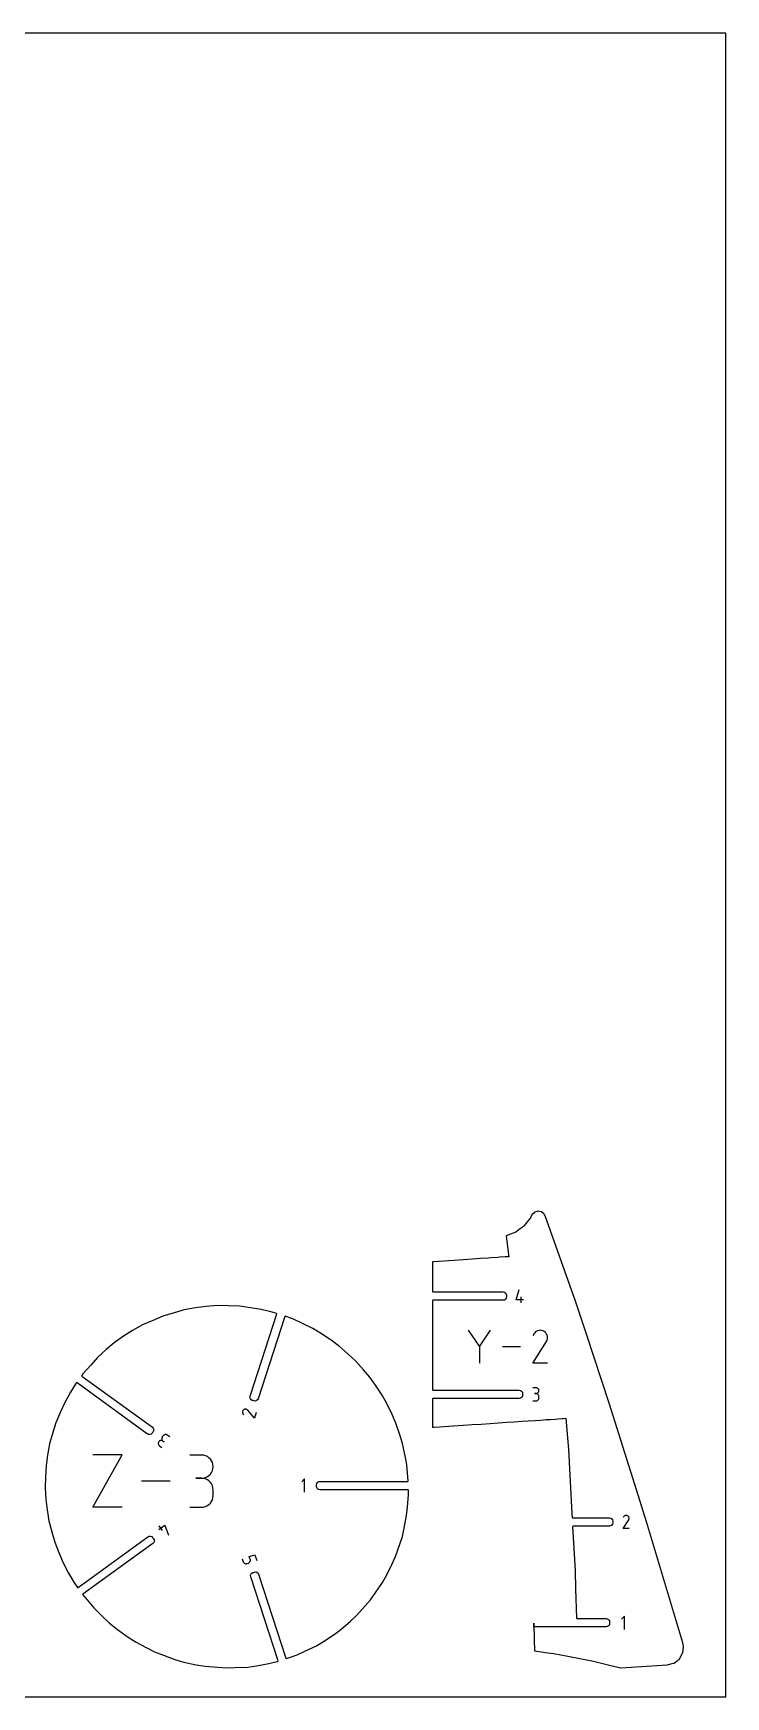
# Model space of a CAD drawing. Extents: x 0 to 500, y 0 to 500.
# Drawn here: x 292 to 500, y 0 to 500 of the extents above; entities that cross this region are included whole.
import ezdxf

# ---------------------------------------------------------------- set-up
doc = ezdxf.new("R2010")
doc.units = 0

msp = doc.modelspace()

# ---------------------------------------------------------------- linework, layer by layer
at = {"layer": 'annotation', "color": 1}
for p, q in [((437.032171, 119.306521), (437.919165, 122.41727)), ((438.58742, 118.41727), (438.58742, 120.193766)), ((439.253167, 119.306521), (437.032171, 119.306521)), ((425.97848, 105.366748), (422.681261, 110.134976)), ((429.275079, 110.134976), (425.97848, 105.366748)), ((443.544879, 110.002746), (443.204073, 109.845669)), ((443.906342, 110.099721), (443.544879, 110.002746)), ((444.280118, 110.134425), (443.906342, 110.099721)), ((444.657857, 110.104692), (444.280118, 110.134425)), ((445.031214, 110.008351), (444.657857, 110.104692)), ((445.391841, 109.843236), (445.031214, 110.008351)), ((425.97848, 105.750463), (425.97848, 100.249519)), ((438.387992, 105.192248), (432.983132, 105.192248)), ((442.094622, 100.249749), (446.151212, 106.780337)), ((442.389072, 109.035513), (442.100821, 108.482567)), ((442.617823, 109.359885), (442.389072, 109.035513)), ((442.892272, 109.63066), (442.617823, 109.359885)), ((443.204073, 109.845669), (442.892272, 109.63066)), ((445.714383, 109.6142), (445.391841, 109.843236)), ((445.391841, 109.843236), (445.391841, 109.843236)), ((445.984064, 109.339358), (445.714383, 109.6142)), ((446.198484, 109.027133), (445.984064, 109.339358)), ((446.151212, 106.780337), (446.156061, 106.786338)), ((446.151212, 106.780337), (446.151212, 106.780337)), ((446.156061, 106.786338), (446.160712, 106.79239)), ((446.160712, 106.79239), (446.165194, 106.798544)), ((446.165194, 106.798544), (446.169538, 106.804851)), ((446.169538, 106.804851), (446.173775, 106.811362)), ((446.173775, 106.811362), (446.177936, 106.818128)), ((446.177936, 106.818128), (446.182051, 106.8252)), ((446.182051, 106.8252), (446.18615, 106.832629)), ((446.18615, 106.832629), (446.190265, 106.840467)), ((446.190265, 106.840467), (446.357761, 107.200094)), ((446.190265, 106.840467), (446.190265, 106.840467)), ((446.355247, 108.68595), (446.198484, 109.027133)), ((446.451954, 108.324231), (446.355247, 108.68595)), ((446.357761, 107.200094), (446.455609, 107.57288)), ((446.486207, 107.950399), (446.451954, 108.324231)), ((446.455609, 107.57288), (446.486207, 107.950399)), ((446.484715, 100.249749), (442.094622, 100.249749)), ((442.985204, 92.893037), (442.096956, 92.893037)), ((442.985204, 91.116541), (442.540453, 91.116541)), ((442.540453, 91.116541), (442.985204, 91.116541)), ((443.144958, 92.878697), (442.985204, 92.893037)), ((442.985204, 91.116541), (443.144958, 91.130884)), ((443.144958, 91.102202), (442.985204, 91.116541)), ((442.985204, 91.116541), (442.985204, 91.116541)), ((443.29528, 92.837374), (443.144958, 92.878697)), ((443.144958, 91.130884), (443.29528, 91.172231)), ((443.29528, 91.060879), (443.144958, 91.102202)), ((443.433672, 92.771608), (443.29528, 92.837374)), ((443.29528, 91.172231), (443.433672, 91.238062)), ((443.433672, 90.995113), (443.29528, 91.060879)), ((443.557631, 92.683941), (443.433672, 92.771608)), ((443.433672, 91.238062), (443.557631, 91.325857)), ((443.557631, 90.907446), (443.433672, 90.995113)), ((443.66466, 92.576915), (443.557631, 92.683941)), ((443.557631, 91.325857), (443.66466, 91.433093)), ((443.66466, 90.800419), (443.557631, 90.907446)), ((443.752256, 92.45307), (443.66466, 92.576915)), ((443.66466, 91.433093), (443.752256, 91.557251)), ((443.752256, 90.676575), (443.66466, 90.800419)), ((443.81792, 92.314949), (443.752256, 92.45307)), ((443.752256, 91.557251), (443.81792, 91.695809)), ((443.81792, 90.538453), (443.752256, 90.676575)), ((443.859152, 92.165093), (443.81792, 92.314949)), ((443.81792, 91.695809), (443.859152, 91.846247)), ((443.859152, 90.388597), (443.81792, 90.538453)), ((443.873452, 92.006043), (443.859152, 92.165093)), ((443.859152, 91.846247), (443.873452, 92.006043)), ((443.873452, 90.229547), (443.859152, 90.388597)), ((443.873452, 92.006043), (443.873452, 92.006043)), ((443.873452, 89.784796), (443.873452, 90.229547)), ((443.873452, 90.229547), (443.873452, 90.229547)), ((354.826144, 85.671166), (354.818266, 85.519928)), ((354.818266, 85.519928), (354.8361, 85.369126)), ((354.859527, 85.819355), (354.826144, 85.671166)), ((354.8361, 85.369126), (354.879858, 85.222241)), ((354.918206, 85.961011), (354.859527, 85.819355)), ((354.879858, 85.222241), (354.949748, 85.082759)), ((355.00197, 86.092652), (354.918206, 85.961011)), ((354.949748, 85.082759), (355.04598, 84.954161)), ((355.110611, 86.210794), (355.00197, 86.092652)), ((355.239089, 86.306286), (355.110611, 86.210794)), ((355.110611, 86.210794), (355.110611, 86.210794)), ((355.378586, 86.375706), (355.239089, 86.306286)), ((355.52556, 86.419184), (355.378586, 86.375706)), ((355.676469, 86.436851), (355.52556, 86.419184)), ((355.827771, 86.428837), (355.676469, 86.436851)), ((355.975925, 86.395273), (355.827771, 86.428837)), ((356.117389, 86.336289), (355.975925, 86.395273)), ((356.248621, 86.252016), (356.117389, 86.336289)), ((356.366081, 86.142585), (356.248621, 86.252016)), ((356.368583, 86.140021), (356.366081, 86.142585)), ((356.366081, 86.142585), (356.366081, 86.142585)), ((356.370929, 86.137514), (356.368583, 86.140021)), ((356.373136, 86.135046), (356.370929, 86.137514)), ((356.37522, 86.132599), (356.373136, 86.135046)), ((356.377196, 86.130154), (356.37522, 86.132599)), ((356.37908, 86.127694), (356.377196, 86.130154)), ((356.380888, 86.125199), (356.37908, 86.127694)), ((356.382635, 86.122653), (356.380888, 86.125199)), ((356.384339, 86.120036), (356.382635, 86.122653)), ((358.390402, 83.742209), (356.384339, 86.120036)), ((356.384339, 86.120036), (356.384339, 86.120036)), ((358.93937, 85.431756), (358.390402, 83.742209)), ((442.096956, 88.897803), (442.985204, 88.897803)), ((442.985204, 88.897803), (443.144958, 88.912134)), ((442.985204, 88.897803), (442.985204, 88.897803)), ((443.144958, 88.912134), (443.29528, 88.953436)), ((443.29528, 88.953436), (443.433672, 89.019175)), ((443.433672, 89.019175), (443.557631, 89.106815)), ((443.557631, 89.106815), (443.66466, 89.213821)), ((443.66466, 89.213821), (443.752256, 89.337658)), ((443.752256, 89.337658), (443.81792, 89.475789)), ((443.81792, 89.475789), (443.859152, 89.62568)), ((443.859152, 89.62568), (443.873452, 89.784796)), ((355.04598, 84.954161), (355.222739, 84.774083)), ((329.520866, 76.21736), (329.518939, 76.06568)), ((329.518939, 76.06568), (329.542618, 75.916184)), ((329.548928, 76.367699), (329.520866, 76.21736)), ((329.542618, 75.916184), (329.591374, 75.772398)), ((329.603654, 76.513171), (329.548928, 76.367699)), ((329.591374, 75.772398), (329.664679, 75.637848)), ((329.685572, 76.65025), (329.603654, 76.513171)), ((329.664679, 75.637848), (329.762003, 75.51606)), ((329.791067, 76.771123), (329.685572, 76.65025)), ((329.685572, 76.65025), (329.685572, 76.65025)), ((329.762003, 75.51606), (329.882818, 75.410558)), ((329.912849, 76.868594), (329.791067, 76.771123)), ((329.882818, 75.410558), (330.601426, 74.888459)), ((330.047415, 76.942094), (329.912849, 76.868594)), ((330.191261, 76.991051), (330.047415, 76.942094)), ((330.34088, 77.014898), (330.191261, 76.991051)), ((330.49277, 77.013063), (330.34088, 77.014898)), ((330.643425, 76.984977), (330.49277, 77.013063)), ((330.565064, 77.654575), (330.563137, 77.502895)), ((330.563137, 77.502895), (330.586816, 77.353399)), ((330.593126, 77.804914), (330.565064, 77.654575)), ((330.586816, 77.353399), (330.635572, 77.209614)), ((330.647852, 77.950386), (330.593126, 77.804914)), ((330.635572, 77.209614), (330.708877, 77.075063)), ((330.789342, 76.930071), (330.643425, 76.984977)), ((330.72977, 78.087465), (330.647852, 77.950386)), ((330.708877, 77.075063), (330.806201, 76.953275)), ((330.991188, 78.447277), (330.72977, 78.087465)), ((330.72977, 78.087465), (330.72977, 78.087465)), ((330.927016, 76.847773), (330.789342, 76.930071)), ((330.806201, 76.953275), (330.927016, 76.847773)), ((330.927016, 76.847773), (331.286827, 76.586355)), ((331.286827, 76.586355), (330.927016, 76.847773)), ((330.927016, 76.847773), (330.927016, 76.847773)), ((331.096283, 78.567599), (330.991188, 78.447277)), ((331.217744, 78.664628), (331.096283, 78.567599)), ((331.352059, 78.737782), (331.217744, 78.664628)), ((331.495716, 78.78648), (331.352059, 78.737782)), ((331.6452, 78.81014), (331.495716, 78.78648)), ((331.796999, 78.80818), (331.6452, 78.81014)), ((331.9476, 78.78002), (331.796999, 78.80818)), ((332.093491, 78.725077), (331.9476, 78.78002)), ((332.231158, 78.64277), (332.093491, 78.725077)), ((332.949765, 78.120671), (332.231158, 78.64277)), ((332.231158, 78.64277), (332.231158, 78.64277)), ((309.904583, 56.957616), (318.63104, 72.673911)), ((318.63104, 72.673911), (309.904583, 72.673911)), ((342.501653, 72.655677), (339.011662, 72.655677)), ((343.129336, 72.599338), (342.501653, 72.655677)), ((343.719964, 72.436975), (343.129336, 72.599338)), ((344.263714, 72.178577), (343.719964, 72.436975)), ((344.750761, 71.834127), (344.263714, 72.178577)), ((345.171283, 71.413612), (344.750761, 71.834127)), ((345.515456, 70.927017), (345.171283, 71.413612)), ((345.773456, 70.384329), (345.515456, 70.927017)), ((345.93546, 69.795533), (345.773456, 70.384329)), ((342.501653, 65.675695), (340.754193, 65.675695)), ((340.754193, 65.675695), (342.501653, 65.675695)), ((342.501653, 65.675695), (343.129336, 65.732048)), ((343.129336, 65.619355), (342.501653, 65.675695)), ((342.501653, 65.675695), (342.501653, 65.675695)), ((343.129336, 65.732048), (343.719964, 65.894505)), ((343.719964, 65.456993), (343.129336, 65.619355)), ((343.719964, 65.894505), (344.263714, 66.153161)), ((344.263714, 65.198594), (343.719964, 65.456993)), ((344.263714, 66.153161), (344.750761, 66.498111)), ((344.750761, 64.854144), (344.263714, 65.198594)), ((344.750761, 66.498111), (345.171283, 66.919451)), ((345.171283, 66.919451), (345.515456, 67.407276)), ((345.515456, 67.407276), (345.773456, 67.951681)), ((345.773456, 67.951681), (345.93546, 68.542762)), ((345.991644, 69.170614), (345.93546, 69.795533)), ((345.93546, 68.542762), (345.991644, 69.170614)), ((345.991644, 69.170614), (345.991644, 69.170614)), ((373.495171, 65.476872), (372.605919, 64.58737)), ((373.495171, 61.476872), (373.495171, 65.476872)), ((333.11953, 64.815764), (324.526129, 64.815764)), ((345.171283, 64.433629), (344.750761, 64.854144)), ((345.515456, 63.947035), (345.171283, 64.433629)), ((345.773456, 63.404347), (345.515456, 63.947035)), ((345.93546, 62.81555), (345.773456, 63.404347)), ((345.991644, 62.190632), (345.93546, 62.81555)), ((345.93546, 59.817994), (345.991644, 60.443172)), ((345.991644, 60.443172), (345.991644, 62.190632)), ((345.991644, 62.190632), (345.991644, 62.190632)), ((318.63104, 56.957616), (309.904583, 56.957616)), ((339.011662, 56.958109), (342.501653, 56.958109)), ((342.501653, 56.958109), (343.129336, 57.014417)), ((342.501653, 56.958109), (342.501653, 56.958109)), ((343.129336, 57.014417), (343.719964, 57.176698)), ((343.719964, 57.176698), (344.263714, 57.434991)), ((344.263714, 57.434991), (344.750761, 57.779335)), ((344.750761, 57.779335), (345.171283, 58.199769)), ((345.171283, 58.199769), (345.515456, 58.686331)), ((345.515456, 58.686331), (345.773456, 59.22906)), ((345.773456, 59.22906), (345.93546, 59.817994)), ((329.653104, 50.282849), (331.449927, 51.588318)), ((329.669015, 51.393585), (330.713213, 49.956369)), ((331.449927, 51.588318), (332.560786, 48.550307)), ((469.203903, 50.522921), (470.845443, 53.16559)), ((470.980399, 50.522921), (469.203903, 50.522921)), ((469.323055, 54.078169), (469.206411, 53.854414)), ((469.415621, 54.20943), (469.323055, 54.078169)), ((469.52668, 54.319001), (469.415621, 54.20943)), ((469.652853, 54.406007), (469.52668, 54.319001)), ((469.790764, 54.46957), (469.652853, 54.406007)), ((469.937034, 54.508812), (469.790764, 54.46957)), ((470.088286, 54.522855), (469.937034, 54.508812)), ((470.241142, 54.510823), (470.088286, 54.522855)), ((470.392225, 54.471838), (470.241142, 54.510823)), ((470.538156, 54.405023), (470.392225, 54.471838)), ((470.668676, 54.312341), (470.538156, 54.405023)), ((470.538156, 54.405023), (470.538156, 54.405023)), ((470.777805, 54.201123), (470.668676, 54.312341)), ((470.864573, 54.074778), (470.777805, 54.201123)), ((470.845443, 53.16559), (470.847406, 53.168018)), ((470.845443, 53.16559), (470.845443, 53.16559)), ((470.847406, 53.168018), (470.849287, 53.170467)), ((470.849287, 53.170467), (470.851101, 53.172957)), ((470.851101, 53.172957), (470.852859, 53.175509)), ((470.852859, 53.175509), (470.854574, 53.178144)), ((470.854574, 53.178144), (470.856257, 53.180882)), ((470.856257, 53.180882), (470.857923, 53.183744)), ((470.857923, 53.183744), (470.859581, 53.18675)), ((470.859581, 53.18675), (470.861247, 53.189922)), ((470.861247, 53.189922), (470.929025, 53.335448)), ((470.861247, 53.189922), (470.861247, 53.189922)), ((470.928008, 53.936715), (470.864573, 54.074778)), ((470.967142, 53.790342), (470.928008, 53.936715)), ((470.929025, 53.335448), (470.968621, 53.4863)), ((470.981003, 53.639067), (470.967142, 53.790342)), ((470.968621, 53.4863), (470.981003, 53.639067)), ((354.763713, 41.428959), (355.038197, 40.584185)), ((355.038197, 40.584185), (355.038197, 40.584185)), ((355.038197, 40.584185), (355.101094, 40.436994)), ((355.101094, 40.436994), (355.186794, 40.306966)), ((355.186794, 40.306966), (355.29212, 40.19573)), ((355.29212, 40.19573), (355.413898, 40.104915)), ((355.413898, 40.104915), (355.548952, 40.036152)), ((355.548952, 40.036152), (355.694106, 39.99107)), ((356.00201, 39.978467), (356.158409, 40.014205)), ((356.158409, 40.014205), (356.579245, 40.150943)), ((356.579245, 40.150943), (356.72671, 40.213927)), ((356.579245, 40.150943), (356.579245, 40.150943)), ((356.72671, 40.213927), (356.856798, 40.299637)), ((356.856798, 40.299637), (356.967933, 40.404903)), ((356.873859, 42.114587), (358.567939, 42.665027)), ((357.148342, 41.269813), (356.873859, 42.114587)), ((356.967933, 40.404903), (357.058536, 40.526559)), ((357.058536, 40.526559), (357.127028, 40.661436)), ((357.127028, 40.661436), (357.171833, 40.806368)), ((357.184068, 41.113724), (357.148342, 41.269813)), ((357.171833, 40.806368), (357.191373, 40.958187)), ((357.191373, 40.958187), (357.184068, 41.113724)), ((358.567939, 42.665027), (359.116907, 40.975479)), ((355.694106, 39.99107), (355.846184, 39.971298)), ((355.846184, 39.971298), (356.00201, 39.978467)), ((469.564639, 24.236978), (468.675388, 23.347475)), ((469.564639, 20.236978), (469.564639, 24.236978))]:
    msp.add_line(p, q, dxfattribs=at)
at = {"layer": 'boundary', "color": 5}
for p, q in [((442.322887, 145.366021), (441.792553, 144.827042)), ((442.502447, 145.602418), (442.322887, 145.366021)), ((443.380731, 145.895938), (442.502447, 145.602418)), ((443.522078, 145.943176), (443.380731, 145.895938)), ((444.526798, 145.759219), (443.522078, 145.943176)), ((444.607765, 145.744395), (444.526798, 145.759219)), ((445.459586, 145.066511), (444.607765, 145.744395)), ((445.46861, 145.05933), (445.459586, 145.066511)), ((445.575631, 144.868141), (445.46861, 145.05933)), ((437.488095, 140.07466), (436.927452, 139.661267)), ((439.369735, 141.462095), (437.488095, 140.07466)), ((439.987009, 142.234531), (439.369735, 141.462095)), ((441.249811, 143.814756), (439.987009, 142.234531)), ((441.451147, 144.190274), (441.249811, 143.814756)), ((441.792553, 144.827042), (441.451147, 144.190274)), ((445.740405, 144.550443), (445.575631, 144.868141)), ((454.846081, 118.904491), (445.740405, 144.550443)), ((436.106678, 139.322988), (434.073206, 138.541911)), ((434.073206, 138.541911), (434.582973, 134.431309)), ((436.927452, 139.661267), (436.106678, 139.322988)), ((412.182133, 130.742489), (411.859348, 130.720721)), ((411.859348, 130.720721), (411.859348, 121.79227)), ((413.842216, 130.85444), (412.182133, 130.742489)), ((416.809738, 131.05456), (413.842216, 130.85444)), ((418.368142, 131.159655), (416.809738, 131.05456)), ((421.162404, 131.348091), (418.368142, 131.159655)), ((422.560121, 131.442349), (421.162404, 131.348091)), ((425.127393, 131.615478), (422.560121, 131.442349)), ((426.309579, 131.695201), (425.127393, 131.615478)), ((428.602019, 131.849796), (426.309579, 131.695201)), ((429.519412, 131.911662), (428.602019, 131.849796)), ((431.496288, 132.044977), (429.519412, 131.911662)), ((432.106482, 132.086127), (431.496288, 132.044977)), ((433.735242, 132.195966), (432.106482, 132.086127)), ((434.003787, 132.214075), (433.735242, 132.195966)), ((434.850854, 132.271199), (434.003787, 132.214075)), ((434.582973, 134.431309), (434.850854, 132.271199)), ((411.859348, 121.79227), (411.984348, 121.66727)), ((411.984348, 121.66727), (433.143171, 121.66727)), ((433.143171, 121.66727), (433.525854, 121.59115)), ((433.525854, 121.59115), (433.850278, 121.374377)), ((433.850278, 121.374377), (434.06705, 121.049954)), ((434.06705, 121.049954), (434.143171, 120.66727)), ((434.143171, 120.16727), (434.067051, 119.784587)), ((434.143171, 120.66727), (434.093443, 120.41727)), ((434.093443, 120.41727), (434.143171, 120.16727)), ((334.260155, 115.429659), (330.909812, 114.408839)), ((337.288222, 116.250592), (334.260155, 115.429659)), ((340.70023, 116.895075), (337.288222, 116.250592)), ((343.857749, 117.284721), (340.70023, 116.895075)), ((347.283901, 117.553373), (343.857749, 117.284721)), ((350.51629, 117.495443), (347.283901, 117.553373)), ((353.910401, 117.395219), (350.51629, 117.495443)), ((357.236027, 116.938491), (353.910401, 117.395219)), ((357.119161, 90.347057), (365.14621, 115.051773)), ((360.478218, 116.423717), (357.236027, 116.938491)), ((363.688994, 115.628859), (360.478218, 116.423717)), ((365.065955, 115.209283), (363.688994, 115.628859)), ((365.14621, 115.051773), (365.065955, 115.209283)), ((411.984348, 119.16727), (411.859348, 119.04227)), ((411.859348, 119.04227), (411.859348, 92.272677)), ((433.143171, 119.16727), (411.984348, 119.16727)), ((433.525854, 119.243391), (433.143171, 119.16727)), ((433.850278, 119.460163), (433.525854, 119.243391)), ((434.067051, 119.784587), (433.850278, 119.460163)), ((458.191701, 108.95305), (454.846081, 118.904491)), ((321.737546, 110.039711), (319.117373, 108.427391)), ((324.821421, 111.787716), (321.737546, 110.039711)), ((327.67095, 113.018752), (324.821421, 111.787716)), ((330.909812, 114.408839), (327.67095, 113.018752)), ((367.525747, 114.285065), (359.496803, 89.574515)), ((367.683256, 114.36532), (367.525747, 114.285065)), ((369.94549, 113.544118), (367.683256, 114.36532)), ((373.037002, 112.115777), (369.94549, 113.544118)), ((375.91134, 110.716228), (373.037002, 112.115777)), ((378.583308, 109.050798), (375.91134, 110.716228)), ((316.233637, 106.341147), (313.886133, 104.379313)), ((319.117373, 108.427391), (316.233637, 106.341147)), ((381.496625, 107.188549), (378.583308, 109.050798)), ((383.93368, 105.293392), (381.496625, 107.188549)), ((386.61712, 103.01537), (383.93368, 105.293392)), ((464.968897, 88.284589), (458.191701, 108.95305)), ((311.244623, 101.980949), (309.209084, 99.705453)), ((313.886133, 104.379313), (311.244623, 101.980949)), ((388.800609, 100.922967), (386.61712, 103.01537)), ((391.195746, 98.261239), (388.800609, 100.922967)), ((306.847808, 97.027014), (306.5159, 96.553611)), ((306.5159, 96.553611), (306.543554, 96.379011)), ((306.543554, 96.379011), (327.744902, 80.97533)), ((309.209084, 99.705453), (306.847808, 97.027014)), ((393.111761, 96.004526), (391.195746, 98.261239)), ((394.759391, 93.603821), (393.111761, 96.004526)), ((303.111378, 91.556249), (301.402206, 88.431567)), ((304.799002, 94.104787), (303.111378, 91.556249)), ((304.936976, 94.30158), (304.799002, 94.104787)), ((305.111576, 94.329234), (304.936976, 94.30158)), ((326.275438, 78.952788), (305.111576, 94.329234)), ((357.073301, 89.959581), (357.119161, 90.347057)), ((396.803088, 90.611669), (394.759391, 93.603821)), ((398.167793, 88.110435), (396.803088, 90.611669)), ((411.859348, 92.272677), (411.984348, 92.147677)), ((411.984348, 92.147677), (437.985706, 92.147677)), ((437.985706, 92.147677), (438.368389, 92.071557)), ((438.368389, 92.071557), (438.692813, 91.854784)), ((438.692813, 91.854784), (438.909585, 91.530361)), ((438.909586, 90.264994), (438.692813, 89.940571)), ((438.909585, 91.530361), (438.985706, 91.147677)), ((438.985706, 90.647677), (438.909586, 90.264994)), ((438.985706, 91.147677), (438.935978, 90.897677)), ((438.935978, 90.897677), (438.985706, 90.647677)), ((300.093452, 85.653482), (298.744892, 82.37127)), ((301.402206, 88.431567), (300.093452, 85.653482)), ((357.179211, 89.58405), (357.073301, 89.959581)), ((357.42077, 89.277635), (357.179211, 89.58405)), ((357.761201, 89.086984), (357.42077, 89.277635)), ((358.014332, 89.057024), (357.761201, 89.086984)), ((358.236729, 88.932476), (358.014332, 89.057024)), ((358.624205, 88.886615), (358.236729, 88.932476)), ((358.999737, 88.992525), (358.624205, 88.886615)), ((359.306152, 89.234084), (358.999737, 88.992525)), ((359.496803, 89.574515), (359.306152, 89.234084)), ((399.820011, 84.825582), (398.167793, 88.110435)), ((411.984348, 89.647677), (411.859348, 89.522677)), ((411.859348, 89.522677), (411.859348, 80.980101)), ((437.985706, 89.647677), (411.984348, 89.647677)), ((438.368389, 89.723798), (437.985706, 89.647677)), ((438.692813, 89.940571), (438.368389, 89.723798)), ((472.739897, 63.793754), (464.968897, 88.284589)), ((298.744892, 82.37127), (297.841233, 79.410332)), ((327.744902, 80.97533), (328.009756, 80.688812)), ((328.009756, 80.688812), (328.144805, 80.322748)), ((328.144805, 80.322748), (328.129486, 79.932868)), ((400.899795, 82.254544), (399.820011, 84.825582)), ((402.118491, 78.733812), (400.899795, 82.254544)), ((411.859348, 80.980101), (412.475772, 81.021671)), ((412.475772, 81.021671), (415.414863, 81.219875)), ((415.414863, 81.219875), (418.255467, 81.411437)), ((418.255467, 81.411437), (421.090866, 81.602647)), ((421.090866, 81.602647), (423.873157, 81.790277)), ((423.873157, 81.790277), (426.553394, 81.971024)), ((426.553394, 81.971024), (429.224198, 82.151135)), ((429.224198, 82.151135), (431.700693, 82.318142)), ((431.700693, 82.318142), (434.208908, 82.487289)), ((434.208908, 82.487289), (436.436876, 82.637536)), ((436.436876, 82.637536), (438.734434, 82.792477)), ((438.734434, 82.792477), (440.673723, 82.923256)), ((440.673723, 82.923256), (442.716474, 83.061013)), ((442.716474, 83.061013), (444.332303, 83.16998)), ((444.332303, 83.16998), (446.080845, 83.287896)), ((446.080845, 83.287896), (447.344463, 83.373111)), ((447.344463, 83.373111), (448.764878, 83.468899)), ((448.764878, 83.468899), (449.654096, 83.528865)), ((449.654096, 83.528865), (450.718579, 83.600651)), ((450.718579, 83.600651), (451.21818, 83.634342)), ((451.21818, 83.634342), (451.905544, 83.680696)), ((451.905544, 83.680696), (452.007568, 83.687577)), ((452.007568, 83.687577), (452.454713, 77.858939)), ((296.867499, 76.017812), (296.275054, 72.560133)), ((297.841233, 79.410332), (296.867499, 76.017812)), ((326.629778, 78.789435), (326.275438, 78.952788)), ((327.019658, 78.774117), (326.629778, 78.789435)), ((327.385722, 78.909165), (327.019658, 78.774117)), ((327.672241, 79.17402), (327.385722, 78.909165)), ((327.778956, 79.405503), (327.672241, 79.17402)), ((327.966133, 79.578528), (327.778956, 79.405503)), ((328.129486, 79.932868), (327.966133, 79.578528)), ((402.91457, 76.121944), (402.118491, 78.733812)), ((403.665953, 72.428824), (402.91457, 76.121944)), ((452.454713, 77.858939), (452.723424, 74.356221)), ((296.275054, 72.560133), (295.798578, 69.469519)), ((404.182197, 69.803081), (403.665953, 72.428824)), ((452.723424, 74.356221), (453.780958, 55.102491)), ((295.588194, 65.996606), (295.554326, 62.827787)), ((295.798578, 69.469519), (295.588194, 65.996606)), ((404.42613, 67.175194), (404.182197, 69.803081)), ((404.584689, 64.851872), (404.42613, 67.175194)), ((295.554326, 62.827787), (295.719815, 59.386901)), ((377.050921, 63.726872), (377.127042, 64.109555)), ((377.100649, 63.476872), (377.050921, 63.726872)), ((377.050921, 63.226872), (377.100649, 63.476872)), ((377.127042, 62.844188), (377.050921, 63.226872)), ((377.127042, 64.109555), (377.343814, 64.433979)), ((377.343814, 62.519765), (377.127042, 62.844188)), ((377.343814, 64.433979), (377.668238, 64.650751)), ((377.668238, 62.302992), (377.343814, 62.519765)), ((377.668238, 64.650751), (378.050921, 64.726872)), ((378.050921, 62.226872), (377.668238, 62.302992)), ((378.050921, 64.726872), (404.459689, 64.726872)), ((404.547708, 62.226872), (378.050921, 62.226872)), ((404.414781, 56.982783), (404.660953, 60.799228)), ((404.459689, 64.726872), (404.584689, 64.851872)), ((404.672709, 62.101872), (404.547708, 62.226872)), ((404.660953, 60.799228), (404.672709, 62.101872)), ((476.258719, 52.272792), (472.739897, 63.793754)), ((295.719815, 59.386901), (296.138223, 56.19565)), ((296.138223, 56.19565), (296.667117, 52.831987)), ((404.132986, 54.447037), (404.414781, 56.982783)), ((453.780958, 55.102491), (453.847119, 53.897953)), ((296.667117, 52.831987), (297.542887, 49.581052)), ((402.849087, 48.211882), (403.379572, 50.671803)), ((403.379572, 50.671803), (404.132986, 54.447037)), ((453.847119, 53.897953), (453.972119, 53.772953)), ((453.972119, 53.772953), (465.092652, 53.772953)), ((454.123166, 51.272953), (453.998166, 51.147953)), ((453.998166, 51.147953), (454.723632, 37.939941)), ((465.092652, 51.272953), (454.123166, 51.272953)), ((465.092652, 53.772953), (465.475336, 53.696833)), ((465.475336, 51.349073), (465.092652, 51.272953)), ((465.475336, 53.696833), (465.799759, 53.48006)), ((465.799759, 51.565846), (465.475336, 51.349073)), ((465.799759, 53.48006), (466.016532, 53.155637)), ((466.016532, 51.890269), (465.799759, 51.565846)), ((466.016532, 53.155637), (466.092652, 52.772953)), ((466.092652, 52.272953), (466.016532, 51.890269)), ((466.092652, 52.772953), (466.042924, 52.522953)), ((466.042924, 52.522953), (466.092652, 52.272953)), ((487.132738, 16.218025), (476.258719, 52.272792)), ((297.542887, 49.581052), (298.41492, 46.432046)), ((298.41492, 46.432046), (299.613409, 43.337243)), ((305.419363, 32.84813), (326.424175, 48.109019)), ((327.893638, 46.086476), (306.902898, 30.835811)), ((326.424175, 48.109019), (326.778514, 48.272372)), ((326.778514, 48.272372), (327.168394, 48.28769)), ((327.168394, 48.28769), (327.534458, 48.152642)), ((327.534458, 48.152642), (327.820977, 47.887787)), ((327.820977, 47.887787), (327.927692, 47.656303)), ((328.158493, 46.372995), (327.893638, 46.086476)), ((327.927692, 47.656303), (328.114869, 47.483279)), ((328.114869, 47.483279), (328.278222, 47.128939)), ((328.293541, 46.739059), (328.158493, 46.372995)), ((328.278222, 47.128939), (328.293541, 46.739059)), ((400.82805, 42.185482), (402.077858, 45.838154)), ((402.077858, 45.838154), (402.849087, 48.211882)), ((299.613409, 43.337243), (300.935735, 40.285028)), ((300.935735, 40.285028), (302.429894, 37.380587)), ((399.829306, 39.924321), (400.82805, 42.185482)), ((302.429894, 37.380587), (304.190007, 34.485135)), ((357.250868, 36.447664), (357.356779, 36.823196)), ((357.296729, 36.060188), (357.250868, 36.447664)), ((365.50693, 10.791789), (357.296729, 36.060188)), ((357.356779, 36.823196), (357.598338, 37.129611)), ((357.598338, 37.129611), (357.938769, 37.320262)), ((357.938769, 37.320262), (358.1919, 37.350222)), ((358.1919, 37.350222), (358.414297, 37.47477)), ((358.414297, 37.47477), (358.801773, 37.520631)), ((358.801773, 37.520631), (359.177304, 37.41472)), ((359.177304, 37.41472), (359.48372, 37.173162)), ((359.48372, 37.173162), (359.674371, 36.832731)), ((359.674371, 36.832731), (367.886906, 11.557145)), ((396.885128, 34.322913), (398.100379, 36.456358)), ((398.100379, 36.456358), (399.829306, 39.924321)), ((454.723632, 37.939941), (454.904731, 32.40624)), ((304.190007, 34.485135), (305.244763, 32.875784)), ((305.244763, 32.875784), (305.419363, 32.84813)), ((306.902898, 30.835811), (306.875244, 30.661211)), ((306.875244, 30.661211), (308.126514, 29.121306)), ((393.287068, 29.116789), (394.707795, 31.108211)), ((394.707795, 31.108211), (396.885128, 34.322913)), ((454.904731, 32.40624), (455.192538, 23.611978)), ((308.126514, 29.121306), (310.118544, 26.68097)), ((310.118544, 26.68097), (312.317514, 24.494675)), ((389.087367, 24.382784), (391.672293, 27.281555)), ((391.672293, 27.281555), (393.287068, 29.116789)), ((312.317514, 24.494675), (314.873365, 22.098902)), ((314.873365, 22.098902), (317.237139, 20.19017)), ((317.237139, 20.19017), (320.140929, 18.123076)), ((382.383993, 18.711502), (384.347865, 20.190293)), ((384.347865, 20.190293), (387.292015, 22.719252)), ((387.292015, 22.719252), (389.087367, 24.382784)), ((442.385427, 22.131796), (442.363142, 22.130293)), ((442.363142, 22.130293), (442.449619, 17.208629)), ((442.385427, 20.861978), (442.385427, 22.131796)), ((442.510427, 20.986978), (442.385427, 20.861978)), ((464.12039, 20.986978), (442.510427, 20.986978)), ((455.192538, 23.611978), (455.317538, 23.486978)), ((455.317538, 23.486978), (464.120389, 23.486978)), ((464.120389, 23.486978), (464.503073, 23.410857)), ((464.503073, 21.063098), (464.12039, 20.986978)), ((464.503073, 23.410857), (464.827496, 23.194084)), ((464.827496, 21.279871), (464.503073, 21.063098)), ((464.827496, 23.194084), (465.044269, 22.869661)), ((465.044269, 21.604294), (464.827496, 21.279871)), ((465.044269, 22.869661), (465.120389, 22.486978)), ((465.120389, 21.986978), (465.044269, 21.604294)), ((465.120389, 22.486978), (465.070661, 22.236978)), ((465.070661, 22.236978), (465.120389, 21.986978)), ((320.140929, 18.123076), (322.63475, 16.501772)), ((322.63475, 16.501772), (325.839967, 14.812747)), ((373.537752, 13.662872), (377.019106, 15.319036)), ((377.019106, 15.319036), (379.13885, 16.600005)), ((379.13885, 16.600005), (382.383993, 18.711502)), ((442.449619, 17.208629), (442.510384, 13.750306)), ((487.082913, 13.203298), (487.342221, 15.012398)), ((487.316168, 15.162338), (487.132738, 16.218025)), ((487.342221, 15.012398), (487.316168, 15.162338)), ((325.839967, 14.812747), (328.4299, 13.484247)), ((328.4299, 13.484247), (331.097337, 12.444025)), ((331.097337, 12.444025), (334.535739, 11.182146)), ((334.535739, 11.182146), (337.236182, 10.434899)), ((337.236182, 10.434899), (340.860352, 9.628894)), ((362.750467, 9.969169), (365.23816, 10.5736)), ((365.23816, 10.5736), (365.426675, 10.63428)), ((365.426675, 10.63428), (365.50693, 10.791789)), ((367.886906, 11.557145), (368.044415, 11.47689)), ((368.044415, 11.47689), (368.896529, 11.751172)), ((368.896529, 11.751172), (371.275705, 12.592914)), ((371.275705, 12.592914), (373.537752, 13.662872)), ((442.510384, 13.750306), (446.569666, 13.211917)), ((446.569666, 13.211917), (448.310138, 12.978681)), ((448.310138, 12.978681), (452.570602, 12.188529)), ((452.570602, 12.188529), (460.281819, 10.728623)), ((460.281819, 10.728623), (465.481844, 9.430607)), ((482.459268, 9.607535), (484.331, 10.092251)), ((484.331, 10.092251), (484.46371, 10.129064)), ((484.46371, 10.129064), (485.520306, 10.921334)), ((485.520306, 10.921334), (486.060606, 11.337003)), ((486.060606, 11.337003), (486.080589, 11.37124)), ((486.080589, 11.37124), (487.0611, 13.051113)), ((487.0611, 13.051113), (487.082913, 13.203298)), ((340.860352, 9.628894), (343.564815, 9.169692)), ((343.564815, 9.169692), (347.308246, 8.846044)), ((347.308246, 8.846044), (349.990105, 8.6675)), ((349.990105, 8.6675), (352.638855, 8.760667)), ((352.638855, 8.760667), (356.417065, 8.935606)), ((356.417065, 8.935606), (358.99531, 9.29032)), ((358.99531, 9.29032), (362.750467, 9.969169)), ((465.481844, 9.430607), (468.519804, 8.6675)), ((468.519804, 8.6675), (471.557201, 8.872333)), ((471.557201, 8.872333), (482.459268, 9.607535))]:
    msp.add_line(p, q, dxfattribs=at)
at = {"layer": 'frame', "color": 5}
for p, q in [((500, 500), (0, 500)), ((500, 0), (500, 500)), ((0, 0), (500, 0))]:
    msp.add_line(p, q, dxfattribs=at)

doc.saveas('drawing.dxf')
